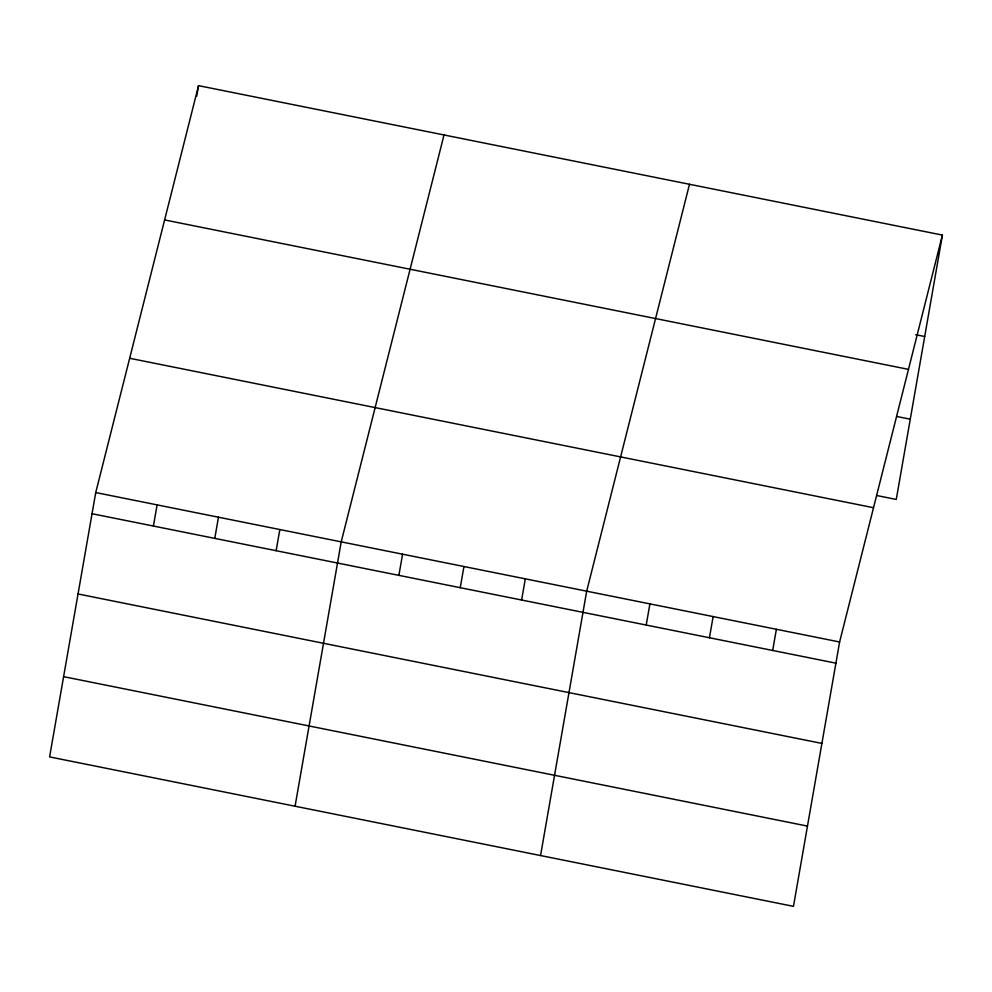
<?xml version="1.0" encoding="UTF-8"?>
<svg xmlns="http://www.w3.org/2000/svg" width="992" height="992" viewBox="0 0 992 992"><rect width="100%" height="100%" fill="white"/><g stroke="black" fill="none" stroke-linecap="round" stroke-linejoin="round"><path stroke-width="1.49" d="M95.74 492.553L49.6 756.908L793.464 906.353L839.604 641.985L942.4 235.092L198.536 85.647L95.74 492.553L839.604 641.985M196.689 96.236L198.536 85.647M153.413 526.045L157.108 504.878M214.78 538.383L218.476 517.204M276.148 550.709L279.843 529.53M295.07 806.223L341.211 541.868L444.019 134.962M398.883 575.36L402.578 554.193M460.251 587.698L463.946 566.519M521.618 600.024L525.314 578.844M540.553 855.538L586.681 591.182L689.49 184.276M646.214 625.059L649.909 603.88M709.441 637.757L713.136 616.578M772.681 650.454L776.376 629.288M942.4 235.092L896.26 499.447L876.692 495.516M915.666 334.701L924.693 336.511M164.61 219.926L908.474 369.371M896.718 416.479L910.272 419.194M129.667 358.273L873.518 507.718M92.045 513.72L835.909 663.164M78.033 593.972L821.897 743.417M63.612 676.656L807.463 826.1"/></g></svg>
